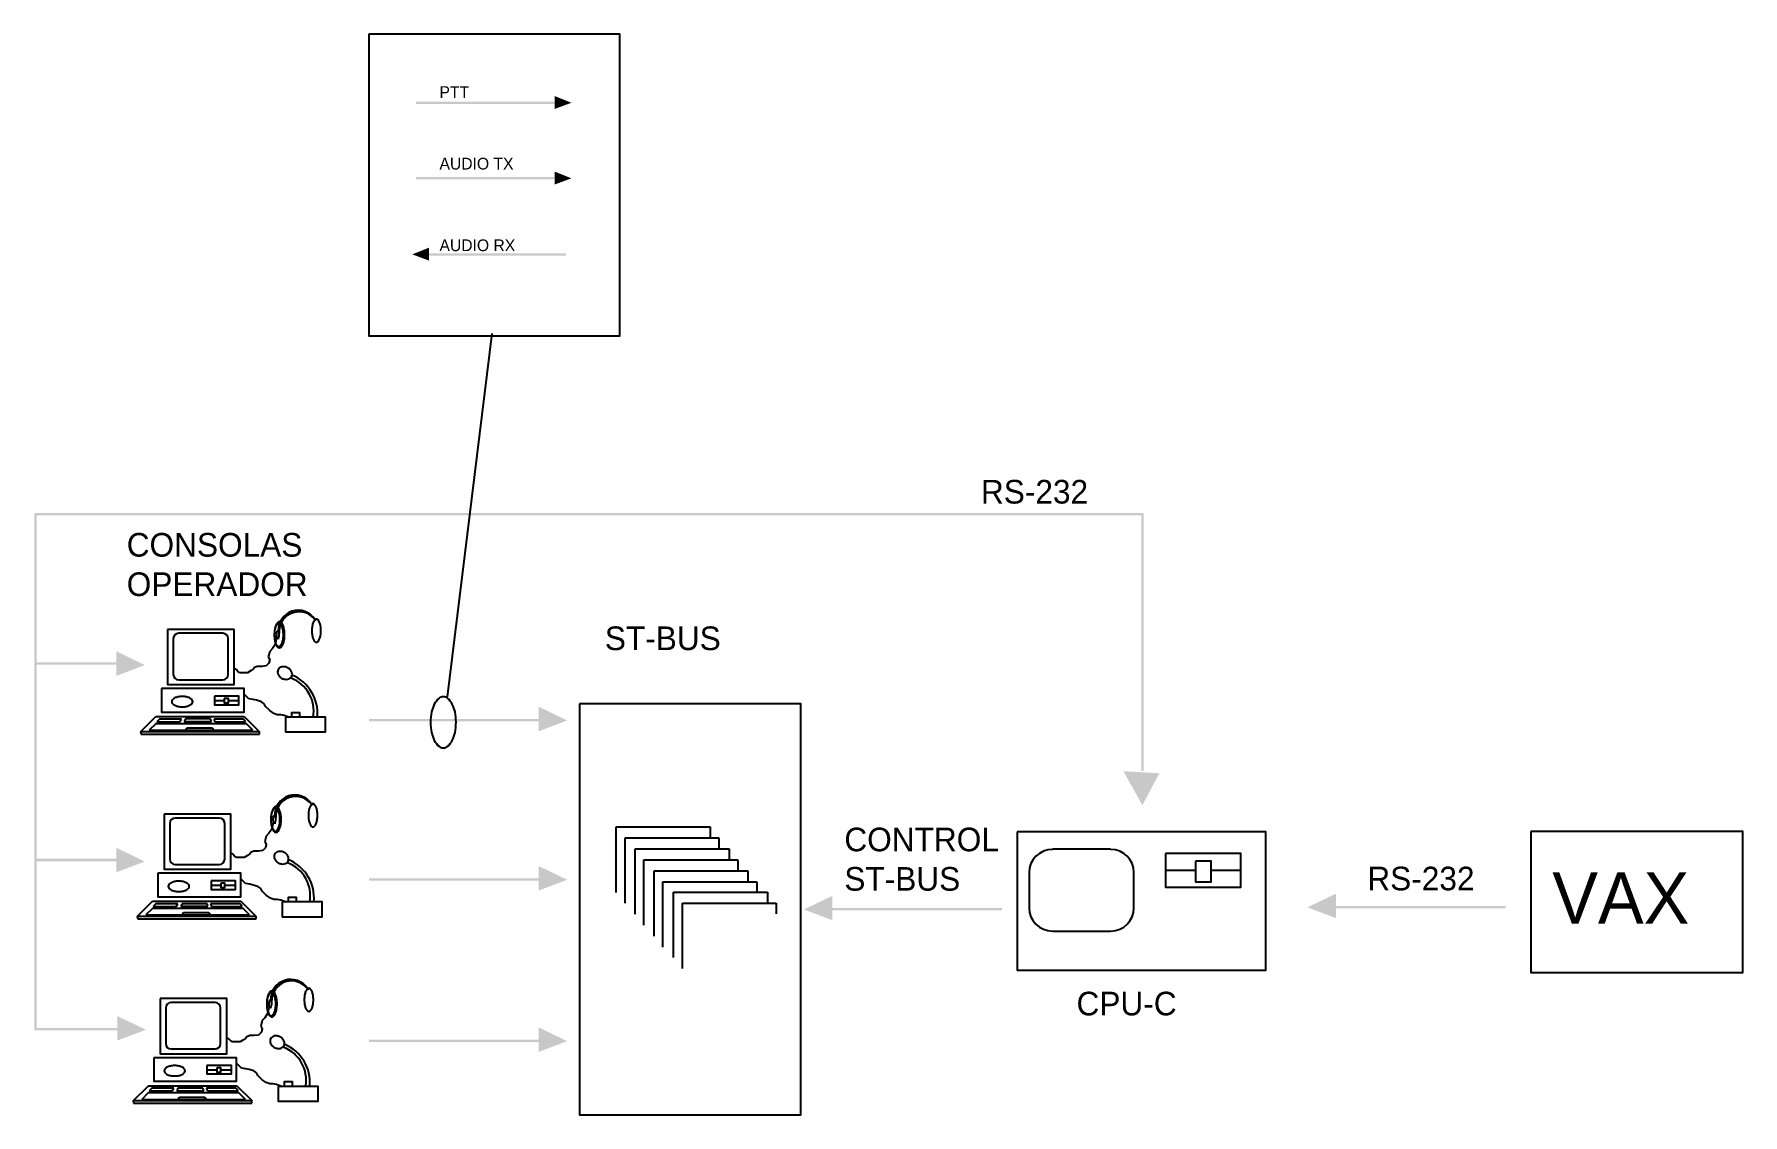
# Model space of a CAD drawing. Extents: x -1 to 35.1, y -17.3 to 19.
# Drawn here: x -0.99 to 35.15, y -3.9 to 18.96 of the extents above; entities that cross this region are included whole.
import ezdxf

# ---------------------------------------------------------------- set-up
doc = ezdxf.new("R2010")
doc.units = 0
doc.linetypes.add('DASHED', pattern=[0])
doc.layers.get('0').update_dxf_attribs({"linetype": 'CONTINUOUS'})

msp = doc.modelspace()

# ---------------------------------------------------------------- linework, layer by layer
at = {"color": 0}
for p, q in [((7.753, 4.943), (8.697, 12.625)), ((4.135, 6.195), (4.106, 6.05)), ((4.16, 6.338), (4.191, 6.34)), ((4.161, 6.181), (4.191, 6.185)), ((3.99, 5.904), (3.96, 5.787)), ((3.96, 5.787), (3.99, 5.729)), ((4.048, 5.962), (3.99, 5.904)), ((4.106, 6.05), (4.048, 5.962)), ((3.26, 5.525), (3.246, 5.525)), ((3.275, 5.525), (3.26, 5.525)), ((3.29, 5.51), (3.275, 5.525)), ((3.319, 5.481), (3.29, 5.51)), ((3.362, 5.452), (3.319, 5.481)), ((3.435, 5.452), (3.362, 5.452)), ((3.494, 5.452), (3.435, 5.452)), ((3.523, 5.452), (3.494, 5.452)), ((3.596, 5.496), (3.523, 5.452)), ((3.64, 5.525), (3.596, 5.496)), ((3.654, 5.554), (3.64, 5.525)), ((3.727, 5.583), (3.654, 5.554)), ((3.829, 5.583), (3.727, 5.583)), ((3.917, 5.598), (3.829, 5.583)), ((3.975, 5.656), (3.917, 5.598)), ((3.99, 5.729), (3.975, 5.656)), ((4.443, 5.336), (4.465, 5.402)), ((2.824, 4.862), (3.03, 4.862)), ((3.117, 4.862), (3.341, 4.862)), ((3.479, 4.971), (3.45, 5)), ((3.508, 4.942), (3.479, 4.971)), ((3.552, 4.898), (3.508, 4.942)), ((3.64, 4.883), (3.552, 4.898)), ((3.712, 4.869), (3.64, 4.883)), ((3.815, 4.84), (3.712, 4.869)), ((3.873, 4.796), (3.815, 4.84)), ((3.902, 4.738), (3.873, 4.796)), ((3.99, 4.65), (3.902, 4.738)), ((4.077, 4.592), (3.99, 4.65)), ((4.15, 4.563), (4.077, 4.592)), ((4.223, 4.563), (4.15, 4.563)), ((4.296, 4.548), (4.223, 4.563)), ((4.412, 4.504), (4.296, 4.548)), ((4.062, 2.289), (4.033, 2.143)), ((4.087, 2.431), (4.118, 2.434)), ((4.088, 2.275), (4.118, 2.278)), ((11.322, 0.806), (11.322, 2.191)), ((11.322, 2.191), (13.307, 2.191)), ((13.307, 2.191), (13.307, 1.96)), ((3.917, 1.997), (3.887, 1.881)), ((3.887, 1.881), (3.917, 1.822)), ((3.917, 1.822), (3.902, 1.749)), ((3.975, 2.056), (3.917, 1.997)), ((4.033, 2.143), (3.975, 2.056)), ((11.507, 1.96), (13.492, 1.96)), ((11.507, 0.576), (11.507, 1.96)), ((13.492, 1.96), (13.492, 1.729)), ((3.187, 1.618), (3.173, 1.618)), ((3.202, 1.618), (3.187, 1.618)), ((3.217, 1.604), (3.202, 1.618)), ((3.246, 1.574), (3.217, 1.604)), ((3.29, 1.545), (3.246, 1.574)), ((3.362, 1.545), (3.29, 1.545)), ((3.421, 1.545), (3.362, 1.545)), ((3.45, 1.545), (3.421, 1.545)), ((3.523, 1.589), (3.45, 1.545)), ((3.567, 1.618), (3.523, 1.589)), ((3.581, 1.647), (3.567, 1.618)), ((3.654, 1.677), (3.581, 1.647)), ((3.756, 1.677), (3.654, 1.677)), ((3.844, 1.691), (3.756, 1.677)), ((3.902, 1.749), (3.844, 1.691)), ((4.37, 1.429), (4.392, 1.495)), ((11.721, 1.728), (13.706, 1.728)), ((11.721, 0.344), (11.721, 1.728)), ((11.905, 1.497), (13.89, 1.497)), ((11.905, 0.113), (11.905, 1.497)), ((13.706, 1.728), (13.706, 1.497)), ((13.89, 1.497), (13.89, 1.266)), ((21.778, 1.717), (20.547, 1.717)), ((3.406, 1.064), (3.377, 1.093)), ((12.121, 1.263), (14.106, 1.263)), ((12.121, -0.121), (12.121, 1.263)), ((14.106, 1.263), (14.106, 1.032)), ((20.054, 1.223), (20.054, 0.481)), ((22.271, 0.481), (22.271, 1.223)), ((22.937, 1.273), (23.576, 1.273)), ((23.904, 1.273), (24.533, 1.273)), ((2.751, 0.955), (2.957, 0.955)), ((3.044, 0.955), (3.268, 0.955)), ((3.435, 1.035), (3.406, 1.064)), ((3.479, 0.991), (3.435, 1.035)), ((3.567, 0.977), (3.479, 0.991)), ((3.64, 0.962), (3.567, 0.977)), ((3.742, 0.933), (3.64, 0.962)), ((3.8, 0.889), (3.742, 0.933)), ((3.829, 0.831), (3.8, 0.889)), ((3.917, 0.744), (3.829, 0.831)), ((4.004, 0.685), (3.917, 0.744)), ((12.306, 1.032), (14.291, 1.032)), ((12.306, -0.352), (12.306, 1.032)), ((14.291, 1.032), (14.291, 0.802)), ((4.077, 0.656), (4.004, 0.685)), ((4.15, 0.656), (4.077, 0.656)), ((4.223, 0.642), (4.15, 0.656)), ((4.339, 0.598), (4.223, 0.642)), ((20.547, -0.012), (21.778, -0.012)), ((3.947, -1.759), (3.888, -1.846)), ((3.976, -1.613), (3.947, -1.759)), ((4, -1.47), (4.031, -1.468)), ((4.001, -1.627), (4.031, -1.624)), ((3.815, -2.152), (3.757, -2.211)), ((3.83, -1.905), (3.801, -2.021)), ((3.801, -2.021), (3.83, -2.08)), ((3.83, -2.08), (3.815, -2.152)), ((3.888, -1.846), (3.83, -1.905)), ((3.101, -2.284), (3.086, -2.284)), ((3.115, -2.284), (3.101, -2.284)), ((3.13, -2.298), (3.115, -2.284)), ((3.159, -2.327), (3.13, -2.298)), ((3.203, -2.356), (3.159, -2.327)), ((3.276, -2.356), (3.203, -2.356)), ((3.334, -2.356), (3.276, -2.356)), ((3.363, -2.356), (3.334, -2.356)), ((3.436, -2.313), (3.363, -2.356)), ((3.48, -2.284), (3.436, -2.313)), ((3.494, -2.254), (3.48, -2.284)), ((3.567, -2.225), (3.494, -2.254)), ((3.669, -2.225), (3.567, -2.225)), ((3.757, -2.211), (3.669, -2.225)), ((4.283, -2.473), (4.305, -2.407)), ((3.319, -2.838), (3.29, -2.808)), ((3.349, -2.867), (3.319, -2.838)), ((3.392, -2.91), (3.349, -2.867)), ((2.664, -2.946), (2.87, -2.946)), ((2.957, -2.946), (3.182, -2.946)), ((3.48, -2.925), (3.392, -2.91)), ((3.553, -2.94), (3.48, -2.925)), ((3.655, -2.969), (3.553, -2.94)), ((3.713, -3.012), (3.655, -2.969)), ((3.742, -3.071), (3.713, -3.012)), ((3.83, -3.158), (3.742, -3.071)), ((3.917, -3.217), (3.83, -3.158)), ((3.99, -3.246), (3.917, -3.217)), ((4.063, -3.246), (3.99, -3.246)), ((4.136, -3.26), (4.063, -3.246)), ((4.253, -3.304), (4.136, -3.26))]:
    msp.add_line(p, q, dxfattribs=at)
at = {"color": 0, "linetype": 'CONTINUOUS'}
for p, q in [((1.952, 6.173), (1.952, 5.414)), ((2.998, 6.286), (2.065, 6.286)), ((3.111, 5.414), (3.111, 6.173)), ((2.065, 5.302), (2.998, 5.302)), ((1.26, 4.201), (1.585, 4.526)), ((1.583, 4.373), (1.444, 4.234)), ((3.499, 4.373), (1.576, 4.373)), ((1.583, 4.523), (3.453, 4.526)), ((1.658, 4.473), (1.601, 4.417)), ((1.601, 4.417), (2.085, 4.417)), ((2.123, 4.473), (1.658, 4.473)), ((2.085, 4.417), (2.123, 4.473)), ((2.21, 4.474), (2.183, 4.418)), ((2.183, 4.418), (2.757, 4.418)), ((2.738, 4.474), (2.21, 4.474)), ((2.757, 4.418), (2.738, 4.474)), ((2.808, 4.473), (2.833, 4.417)), ((3.436, 4.473), (2.814, 4.473)), ((2.833, 4.417), (3.48, 4.417)), ((3.48, 4.417), (3.436, 4.473)), ((3.453, 4.526), (3.777, 4.201)), ((3.637, 4.234), (3.499, 4.373)), ((3.775, 4.201), (1.26, 4.201)), ((1.26, 4.201), (1.272, 4.155)), ((1.272, 4.155), (3.775, 4.155)), ((1.444, 4.234), (3.637, 4.234)), ((2.217, 4.234), (2.242, 4.285)), ((2.242, 4.285), (2.776, 4.285)), ((2.776, 4.285), (2.814, 4.234)), ((3.775, 4.155), (3.775, 4.201)), ((1.879, 2.266), (1.879, 1.508)), ((2.925, 2.379), (1.992, 2.379)), ((3.038, 1.508), (3.038, 2.266)), ((1.992, 1.395), (2.925, 1.395)), ((1.187, 0.295), (1.512, 0.619)), ((1.51, 0.466), (1.372, 0.328)), ((3.426, 0.466), (1.503, 0.466)), ((1.51, 0.617), (3.38, 0.619)), ((1.585, 0.566), (1.529, 0.51)), ((1.529, 0.51), (2.012, 0.51)), ((2.05, 0.566), (1.585, 0.566)), ((2.012, 0.51), (2.05, 0.566)), ((2.137, 0.567), (2.111, 0.511)), ((2.111, 0.511), (2.684, 0.511)), ((2.665, 0.567), (2.137, 0.567)), ((2.144, 0.328), (2.169, 0.378)), ((2.169, 0.378), (2.703, 0.378)), ((2.684, 0.511), (2.665, 0.567)), ((2.703, 0.378), (2.741, 0.328)), ((2.735, 0.566), (2.76, 0.51)), ((3.363, 0.566), (2.741, 0.566)), ((2.76, 0.51), (3.407, 0.51)), ((3.407, 0.51), (3.363, 0.566)), ((3.38, 0.619), (3.705, 0.295)), ((3.564, 0.328), (3.426, 0.466)), ((3.702, 0.295), (1.187, 0.295)), ((1.187, 0.295), (1.199, 0.248)), ((1.199, 0.248), (3.702, 0.248)), ((1.372, 0.328), (3.564, 0.328)), ((3.702, 0.248), (3.702, 0.295)), ((1.793, -1.636), (1.793, -2.394)), ((2.838, -1.523), (1.905, -1.523)), ((2.951, -2.394), (2.951, -1.636)), ((1.905, -2.507), (2.838, -2.507)), ((1.1, -3.607), (1.425, -3.283)), ((3.615, -3.607), (1.1, -3.607)), ((1.1, -3.607), (1.112, -3.653)), ((1.423, -3.436), (1.285, -3.574)), ((1.285, -3.574), (3.477, -3.574)), ((3.339, -3.436), (1.417, -3.436)), ((1.423, -3.285), (3.293, -3.283)), ((1.498, -3.335), (1.442, -3.392)), ((1.442, -3.392), (1.926, -3.392)), ((1.963, -3.335), (1.498, -3.335)), ((1.926, -3.392), (1.963, -3.335)), ((2.05, -3.335), (2.024, -3.39)), ((2.024, -3.39), (2.597, -3.39)), ((2.578, -3.335), (2.05, -3.335)), ((2.057, -3.574), (2.083, -3.524)), ((2.083, -3.524), (2.617, -3.524)), ((2.597, -3.39), (2.578, -3.335)), ((2.617, -3.524), (2.654, -3.574)), ((2.648, -3.335), (2.673, -3.392)), ((3.276, -3.335), (2.654, -3.335)), ((2.673, -3.392), (3.32, -3.392)), ((3.32, -3.392), (3.276, -3.335)), ((3.293, -3.283), (3.618, -3.607)), ((3.477, -3.574), (3.339, -3.436)), ((3.615, -3.653), (3.615, -3.607)), ((1.112, -3.653), (3.615, -3.653))]:
    msp.add_line(p, q, dxfattribs=at)
at = {"color": 0, "linetype": 'DASHED'}
for p, q in [((12.534, 0.811), (14.519, 0.811)), ((12.534, -0.573), (12.534, 0.811)), ((14.519, 0.811), (14.519, 0.581)), ((12.719, 0.581), (14.704, 0.581)), ((12.719, -0.804), (12.719, 0.581)), ((14.704, 0.581), (14.704, 0.35))]:
    msp.add_line(p, q, dxfattribs=at)
at = {"color": 0}
for points in [[(6.09, 18.96), (6.09, 12.58), (11.393, 12.58), (11.393, 18.96)], [(1.7, 5.117), (1.7, 4.621), (3.45, 4.621), (3.45, 5.117)], [(2.824, 4.955), (2.824, 4.775), (3.341, 4.775), (3.341, 4.955)], [(3.03, 4.906), (3.03, 4.812), (3.117, 4.812), (3.117, 4.906)], [(10.544, 4.797), (10.544, -3.9), (15.226, -3.9), (15.226, 4.797)], [(4.327, 4.512), (4.327, 4.199), (5.174, 4.199), (5.174, 4.512)], [(4.459, 4.512), (4.459, 4.611), (4.624, 4.611), (4.624, 4.512)], [(19.801, 2.09), (19.801, -0.837), (25.059, -0.837), (25.059, 2.09)], [(30.668, 2.097), (30.668, -0.889), (35.149, -0.889), (35.149, 2.097)], [(22.937, 1.628), (22.937, 0.919), (24.533, 0.919), (24.533, 1.628)], [(23.576, 1.464), (23.576, 1.031), (23.904, 1.031), (23.904, 1.464)], [(1.627, 1.21), (1.627, 0.714), (3.377, 0.714), (3.377, 1.21)], [(2.751, 1.049), (2.751, 0.868), (3.268, 0.868), (3.268, 1.049)], [(2.957, 0.999), (2.957, 0.906), (3.044, 0.906), (3.044, 0.999)], [(4.254, 0.605), (4.254, 0.292), (5.101, 0.292), (5.101, 0.605)], [(4.386, 0.605), (4.386, 0.704), (4.551, 0.704), (4.551, 0.605)], [(1.54, -2.692), (1.54, -3.187), (3.29, -3.187), (3.29, -2.692)], [(2.664, -2.853), (2.664, -3.034), (3.182, -3.034), (3.182, -2.853)], [(2.87, -2.903), (2.87, -2.996), (2.957, -2.996), (2.957, -2.903)], [(4.3, -3.297), (4.3, -3.198), (4.464, -3.198), (4.464, -3.297)], [(4.168, -3.297), (4.168, -3.61), (5.014, -3.61), (5.014, -3.297)]]:
    msp.add_lwpolyline(points, close=True, dxfattribs=at)
for points in [[(4.088, 6.255, 0.04064), (4.097, 6.143, 0.053637), (4.119, 6.061, 0.09674), (4.161, 5.995, 0.204852), (4.196, 5.98, 0.204852), (4.231, 5.995, 0.09674), (4.273, 6.061, 0.053637), (4.296, 6.143, 0.04064), (4.305, 6.255, 0.04064), (4.296, 6.367, 0.053637), (4.273, 6.45, 0.09674), (4.231, 6.515, 0.204852), (4.196, 6.53, 0.204852), (4.161, 6.515, 0.09674), (4.119, 6.45, 0.053637), (4.097, 6.367, 0.04064)], [(4.881, 6.342, 0.04064), (4.889, 6.242, 0.053637), (4.909, 6.169, 0.09674), (4.947, 6.11, 0.204852), (4.978, 6.097, 0.204852), (5.009, 6.11, 0.09674), (5.047, 6.169, 0.053637), (5.067, 6.242, 0.04064), (5.075, 6.342, 0.04064), (5.067, 6.442, 0.053637), (5.047, 6.516, 0.09674), (5.009, 6.574, 0.204852), (4.978, 6.587, 0.204852), (4.947, 6.574, 0.09674), (4.909, 6.516, 0.053637), (4.889, 6.442, 0.04064)], [(4.087, 6.251, 0.04064), (4.095, 6.151, 0.053637), (4.115, 6.078, 0.09674), (4.152, 6.019, 0.204852), (4.184, 6.006, 0.204852), (4.215, 6.019, 0.09674), (4.252, 6.078, 0.053637), (4.272, 6.151, 0.04064), (4.281, 6.251, 0.04064), (4.272, 6.351, 0.053637), (4.252, 6.425, 0.09674), (4.215, 6.483, 0.204852), (4.184, 6.496, 0.204852), (4.152, 6.483, 0.09674), (4.115, 6.425, 0.053637), (4.095, 6.351, 0.04064)], [(4.13, 6.259, 0.04064), (4.133, 6.227, 0.053637), (4.139, 6.204, 0.09674), (4.151, 6.185, 0.204852), (4.161, 6.181, 0.204852), (4.171, 6.185, 0.09674), (4.183, 6.204, 0.053637), (4.19, 6.227, 0.04064), (4.192, 6.259, 0.04064), (4.19, 6.292, 0.053637), (4.183, 6.315, 0.09674), (4.171, 6.334, 0.204852), (4.161, 6.338, 0.204852), (4.151, 6.334, 0.09674), (4.139, 6.315, 0.053637), (4.133, 6.292, 0.04064)], [(4.454, 5.374, 0.121064), (4.464, 5.421, 0.105156), (4.452, 5.475, 0.088438), (4.419, 5.522, 0.079409), (4.367, 5.559, 0.079409), (4.307, 5.578, 0.088438), (4.25, 5.576, 0.105156), (4.199, 5.554, 0.121064), (4.168, 5.517, 0.121064), (4.157, 5.47, 0.105156), (4.17, 5.416, 0.088438), (4.203, 5.369, 0.079409), (4.254, 5.332, 0.079409), (4.315, 5.313, 0.088438), (4.372, 5.315, 0.105156), (4.423, 5.337, 0.121064)], [(2.14, 4.95, 0.05054), (2.05, 4.941, 0.064378), (1.983, 4.918, 0.103937), (1.932, 4.877, 0.176137), (1.918, 4.84, 0.176137), (1.932, 4.803, 0.103937), (1.983, 4.763, 0.064378), (2.05, 4.74, 0.05054), (2.14, 4.731, 0.05054), (2.23, 4.74, 0.064378), (2.297, 4.763, 0.103937), (2.348, 4.803, 0.176137), (2.362, 4.84, 0.176137), (2.348, 4.877, 0.103937), (2.297, 4.918, 0.064378), (2.23, 4.941, 0.05054)], [(7.393, 4.404, 0.050946), (7.415, 4.185, 0.064792), (7.472, 4.021, 0.104131), (7.572, 3.896, 0.175095), (7.663, 3.863, 0.175095), (7.754, 3.896, 0.104131), (7.853, 4.021, 0.064792), (7.91, 4.185, 0.050946), (7.932, 4.404, 0.050946), (7.91, 4.622, 0.064792), (7.853, 4.786, 0.104131), (7.754, 4.912, 0.175095), (7.663, 4.945, 0.175095), (7.572, 4.912, 0.104131), (7.472, 4.786, 0.064792), (7.415, 4.622, 0.050946)], [(4.014, 2.345, 0.04064), (4.022, 2.245, 0.053637), (4.042, 2.171, 0.09674), (4.079, 2.113, 0.204852), (4.111, 2.099, 0.204852), (4.142, 2.113, 0.09674), (4.179, 2.171, 0.053637), (4.2, 2.245, 0.04064), (4.208, 2.345, 0.04064), (4.2, 2.445, 0.053637), (4.179, 2.518, 0.09674), (4.142, 2.576, 0.204852), (4.111, 2.59, 0.204852), (4.079, 2.576, 0.09674), (4.042, 2.518, 0.053637), (4.022, 2.445, 0.04064)], [(4.015, 2.349, 0.04064), (4.024, 2.236, 0.053637), (4.047, 2.154, 0.09674), (4.089, 2.088, 0.204852), (4.124, 2.073, 0.204852), (4.158, 2.088, 0.09674), (4.201, 2.154, 0.053637), (4.223, 2.236, 0.04064), (4.232, 2.349, 0.04064), (4.223, 2.461, 0.053637), (4.201, 2.543, 0.09674), (4.158, 2.609, 0.204852), (4.124, 2.624, 0.204852), (4.089, 2.609, 0.09674), (4.047, 2.543, 0.053637), (4.024, 2.461, 0.04064)], [(4.808, 2.436, 0.04064), (4.816, 2.336, 0.053637), (4.836, 2.262, 0.09674), (4.874, 2.204, 0.204852), (4.905, 2.19, 0.204852), (4.936, 2.204, 0.09674), (4.974, 2.262, 0.053637), (4.994, 2.336, 0.04064), (5.002, 2.436, 0.04064), (4.994, 2.536, 0.053637), (4.974, 2.609, 0.09674), (4.936, 2.667, 0.204852), (4.905, 2.681, 0.204852), (4.874, 2.667, 0.09674), (4.836, 2.609, 0.053637), (4.816, 2.536, 0.04064)], [(4.057, 2.353, 0.04064), (4.06, 2.321, 0.053637), (4.066, 2.297, 0.09674), (4.078, 2.278, 0.204852), (4.088, 2.274, 0.204852), (4.098, 2.278, 0.09674), (4.11, 2.297, 0.053637), (4.117, 2.321, 0.04064), (4.12, 2.353, 0.04064), (4.117, 2.385, 0.053637), (4.11, 2.409, 0.09674), (4.098, 2.428, 0.204852), (4.088, 2.432, 0.204852), (4.078, 2.428, 0.09674), (4.066, 2.409, 0.053637), (4.06, 2.385, 0.04064)], [(4.381, 1.467, 0.121064), (4.391, 1.514, 0.105156), (4.379, 1.568, 0.088438), (4.346, 1.615, 0.079409), (4.294, 1.652, 0.079409), (4.234, 1.671, 0.088438), (4.177, 1.669, 0.105156), (4.126, 1.647, 0.121064), (4.095, 1.61, 0.121064), (4.084, 1.563, 0.105156), (4.097, 1.509, 0.088438), (4.13, 1.463, 0.079409), (4.181, 1.426, 0.079409), (4.242, 1.407, 0.088438), (4.299, 1.408, 0.105156), (4.35, 1.431, 0.121064)], [(2.067, 1.043, 0.05054), (1.977, 1.034, 0.064378), (1.91, 1.011, 0.103937), (1.859, 0.971, 0.176137), (1.845, 0.934, 0.176137), (1.859, 0.897, 0.103937), (1.91, 0.856, 0.064378), (1.977, 0.833, 0.05054), (2.067, 0.824, 0.05054), (2.157, 0.833, 0.064378), (2.224, 0.856, 0.103937), (2.275, 0.897, 0.176137), (2.289, 0.934, 0.176137), (2.275, 0.971, 0.103937), (2.224, 1.011, 0.064378), (2.157, 1.034, 0.05054)], [(3.927, -1.557, 0.04064), (3.935, -1.657, 0.053637), (3.955, -1.731, 0.09674), (3.993, -1.789, 0.204852), (4.024, -1.802, 0.204852), (4.055, -1.789, 0.09674), (4.093, -1.731, 0.053637), (4.113, -1.657, 0.04064), (4.121, -1.557, 0.04064), (4.113, -1.457, 0.053637), (4.093, -1.384, 0.09674), (4.055, -1.325, 0.204852), (4.024, -1.312, 0.204852), (3.993, -1.325, 0.09674), (3.955, -1.384, 0.053637), (3.935, -1.457, 0.04064)], [(3.928, -1.553, 0.04064), (3.937, -1.665, 0.053637), (3.96, -1.748, 0.09674), (4.002, -1.813, 0.204852), (4.037, -1.828, 0.204852), (4.072, -1.813, 0.09674), (4.114, -1.748, 0.053637), (4.137, -1.665, 0.04064), (4.146, -1.553, 0.04064), (4.137, -1.441, 0.053637), (4.114, -1.359, 0.09674), (4.072, -1.293, 0.204852), (4.037, -1.278, 0.204852), (4.002, -1.293, 0.09674), (3.96, -1.359, 0.053637), (3.937, -1.441, 0.04064)], [(4.721, -1.466, 0.04064), (4.729, -1.566, 0.053637), (4.75, -1.64, 0.09674), (4.787, -1.698, 0.204852), (4.818, -1.711, 0.204852), (4.849, -1.698, 0.09674), (4.887, -1.64, 0.053637), (4.907, -1.566, 0.04064), (4.915, -1.466, 0.04064), (4.907, -1.366, 0.053637), (4.887, -1.293, 0.09674), (4.849, -1.234, 0.204852), (4.818, -1.221, 0.204852), (4.787, -1.234, 0.09674), (4.75, -1.293, 0.053637), (4.729, -1.366, 0.04064)], [(3.97, -1.549, 0.04064), (3.973, -1.581, 0.053637), (3.979, -1.605, 0.09674), (3.992, -1.624, 0.204852), (4.002, -1.628, 0.204852), (4.012, -1.624, 0.09674), (4.024, -1.605, 0.053637), (4.03, -1.581, 0.04064), (4.033, -1.549, 0.04064), (4.03, -1.517, 0.053637), (4.024, -1.493, 0.09674), (4.012, -1.474, 0.204852), (4.002, -1.47, 0.204852), (3.992, -1.474, 0.09674), (3.979, -1.493, 0.053637), (3.973, -1.517, 0.04064)], [(4.294, -2.434, 0.121064), (4.305, -2.387, 0.105156), (4.292, -2.333, 0.088438), (4.259, -2.287, 0.079409), (4.208, -2.25, 0.079409), (4.147, -2.231, 0.088438), (4.09, -2.232, 0.105156), (4.04, -2.255, 0.121064), (4.008, -2.292, 0.121064), (3.998, -2.339, 0.105156), (4.01, -2.392, 0.088438), (4.043, -2.439, 0.079409), (4.095, -2.476, 0.079409), (4.155, -2.495, 0.088438), (4.212, -2.493, 0.105156), (4.263, -2.471, 0.121064)], [(1.98, -2.858, 0.05054), (1.89, -2.867, 0.064378), (1.823, -2.891, 0.103937), (1.772, -2.931, 0.176137), (1.758, -2.968, 0.176137), (1.772, -3.005, 0.103937), (1.823, -3.046, 0.064378), (1.89, -3.069, 0.05054), (1.98, -3.078, 0.05054), (2.07, -3.069, 0.064378), (2.137, -3.046, 0.103937), (2.189, -3.005, 0.176137), (2.202, -2.968, 0.176137), (2.189, -2.931, 0.103937), (2.137, -2.891, 0.064378), (2.07, -2.867, 0.05054)]]:
    msp.add_lwpolyline(points, format="xyb", close=True, dxfattribs=at)
at = {"color": 0, "linetype": 'CONTINUOUS'}
for points in [[(1.831, 6.366), (1.831, 5.202), (3.241, 5.202), (3.241, 6.366)], [(1.758, 2.46), (1.758, 1.296), (3.168, 1.296), (3.168, 2.46)], [(1.671, -1.442), (1.671, -2.606), (3.082, -2.606), (3.082, -1.442)]]:
    msp.add_lwpolyline(points, close=True, dxfattribs=at)
at = {"color": 0}
for centre, radius, start, end in [((4.594, 6.35), 0.423, 32.8512, 183.536), ((4.612, 6.318), 0.423, 32.8512, 183.536), ((4.182, 4.644), 0.74, 349.7318, 69.3645), ((4.125, 4.593), 0.877, 354.6593, 67.1807), ((4.521, 2.443), 0.423, 32.8512, 183.536), ((4.539, 2.412), 0.423, 32.8512, 183.536), ((4.052, 0.687), 0.877, 354.6593, 67.1807), ((20.547, 1.223), 0.493, 90, 180), ((21.778, 1.223), 0.493, 0, 90), ((4.109, 0.737), 0.74, 349.7318, 69.3645), ((20.547, 0.481), 0.493, 180, 270), ((21.778, 0.481), 0.493, 270, 0), ((4.434, -1.458), 0.423, 32.8512, 183.536), ((4.453, -1.49), 0.423, 32.8512, 183.536), ((4.022, -3.165), 0.74, 349.7318, 69.3645), ((3.965, -3.215), 0.877, 354.6593, 67.1807)]:
    msp.add_arc(centre, radius, start, end, dxfattribs=at)
at = {"color": 0, "linetype": 'CONTINUOUS'}
for centre, start, end in [((2.065, 6.173), 90, 180), ((2.998, 6.173), 0, 90), ((2.065, 5.414), 180, 270), ((2.998, 5.414), 270, 360), ((1.992, 2.266), 90, 180), ((2.925, 2.266), 0, 90), ((1.992, 1.508), 180, 270), ((2.925, 1.508), 270, 360), ((1.905, -1.636), 90, 180), ((2.838, -1.636), 0, 90), ((1.905, -2.394), 180, 270), ((2.838, -2.394), 270, 360)]:
    msp.add_arc(centre, 0.113, start, end, dxfattribs=at)
at = {"color": 0}
for points in [[(10.018, 17.651), (10.018, 17.378), (10.372, 17.509)], [(10.018, 16.052), (10.018, 15.779), (10.372, 15.911)], [(7.359, 14.444), (7.359, 14.171), (7.005, 14.302)], [(0.748, 5.905), (0.748, 5.387), (1.349, 5.615)], [(9.681, 4.733), (9.681, 4.214), (10.282, 4.442)], [(22.045, 3.37), (22.809, 3.325), (22.449, 2.652)], [(0.748, 1.749), (0.748, 1.231), (1.349, 1.459)], [(9.681, 1.363), (9.681, 0.845), (10.282, 1.073)], [(15.892, 0.734), (15.892, 0.216), (15.291, 0.444)], [(26.544, 0.779), (26.544, 0.261), (25.942, 0.489)], [(0.769, -1.81), (0.769, -2.328), (1.371, -2.1)], [(9.681, -2.051), (9.681, -2.569), (10.282, -2.341)]]:
    msp.add_solid(points, dxfattribs=at)
for points in [[(10.008, 17.484), (10.008, 17.534), (7.086, 17.484), (7.086, 17.534)], [(10.008, 15.886), (10.008, 15.936), (7.086, 15.886), (7.086, 15.936)], [(10.261, 14.277), (10.261, 14.327), (7.339, 14.277), (7.339, 14.327)], [(-0.991, 8.831), (-0.941, 8.781), (22.474, 8.831), (22.424, 8.781)], [(-0.991, -2.09), (-0.941, -2.09), (-0.991, 8.831), (-0.941, 8.781)], [(22.474, 8.831), (22.424, 8.781), (22.474, 3.37), (22.424, 3.37)], [(1.168, 5.621), (1.168, 5.671), (-0.986, 5.621), (-0.986, 5.671)], [(6.09, 4.474), (6.09, 4.424), (9.685, 4.474), (9.685, 4.424)], [(1.168, 1.466), (1.168, 1.516), (-0.986, 1.466), (-0.986, 1.516)], [(6.09, 1.104), (6.09, 1.054), (9.685, 1.104), (9.685, 1.054)], [(19.483, 0.475), (19.483, 0.425), (15.888, 0.475), (15.888, 0.425)], [(30.135, 0.52), (30.135, 0.47), (26.539, 0.52), (26.539, 0.47)], [(1.168, -2.115), (1.168, -2.065), (-0.986, -2.115), (-0.986, -2.065)], [(6.09, -2.31), (6.09, -2.36), (9.685, -2.31), (9.685, -2.36)]]:
    msp.add_trace(points, dxfattribs=at)

# ---------------------------------------------------------------- texts
for s, height, p in [('PTT', 0.2478, (7.582, 17.611)), ('AUDIO TX', 0.2478, (7.582, 16.097)), ('AUDIO RX', 0.2478, (7.582, 14.37)), ('RS-232', 0.5, (19.034, 9.031)), ('CONSOLAS', 0.5, (0.966, 7.908)), ('OPERADOR', 0.5, (0.966, 7.075)), ('ST-BUS', 0.5, (11.079, 5.931)), ('CONTROL', 0.5, (16.145, 1.675)), ('ST-BUS', 0.5, (16.145, 0.842)), ('RS-232', 0.5, (27.207, 0.849)), ('VAX', 1.0828, (31.12, 0.145)), ('CPU-C', 0.5, (21.056, -1.796))]:
    msp.add_text(s, height=height, dxfattribs=at).set_placement(p)

doc.saveas('drawing.dxf')
